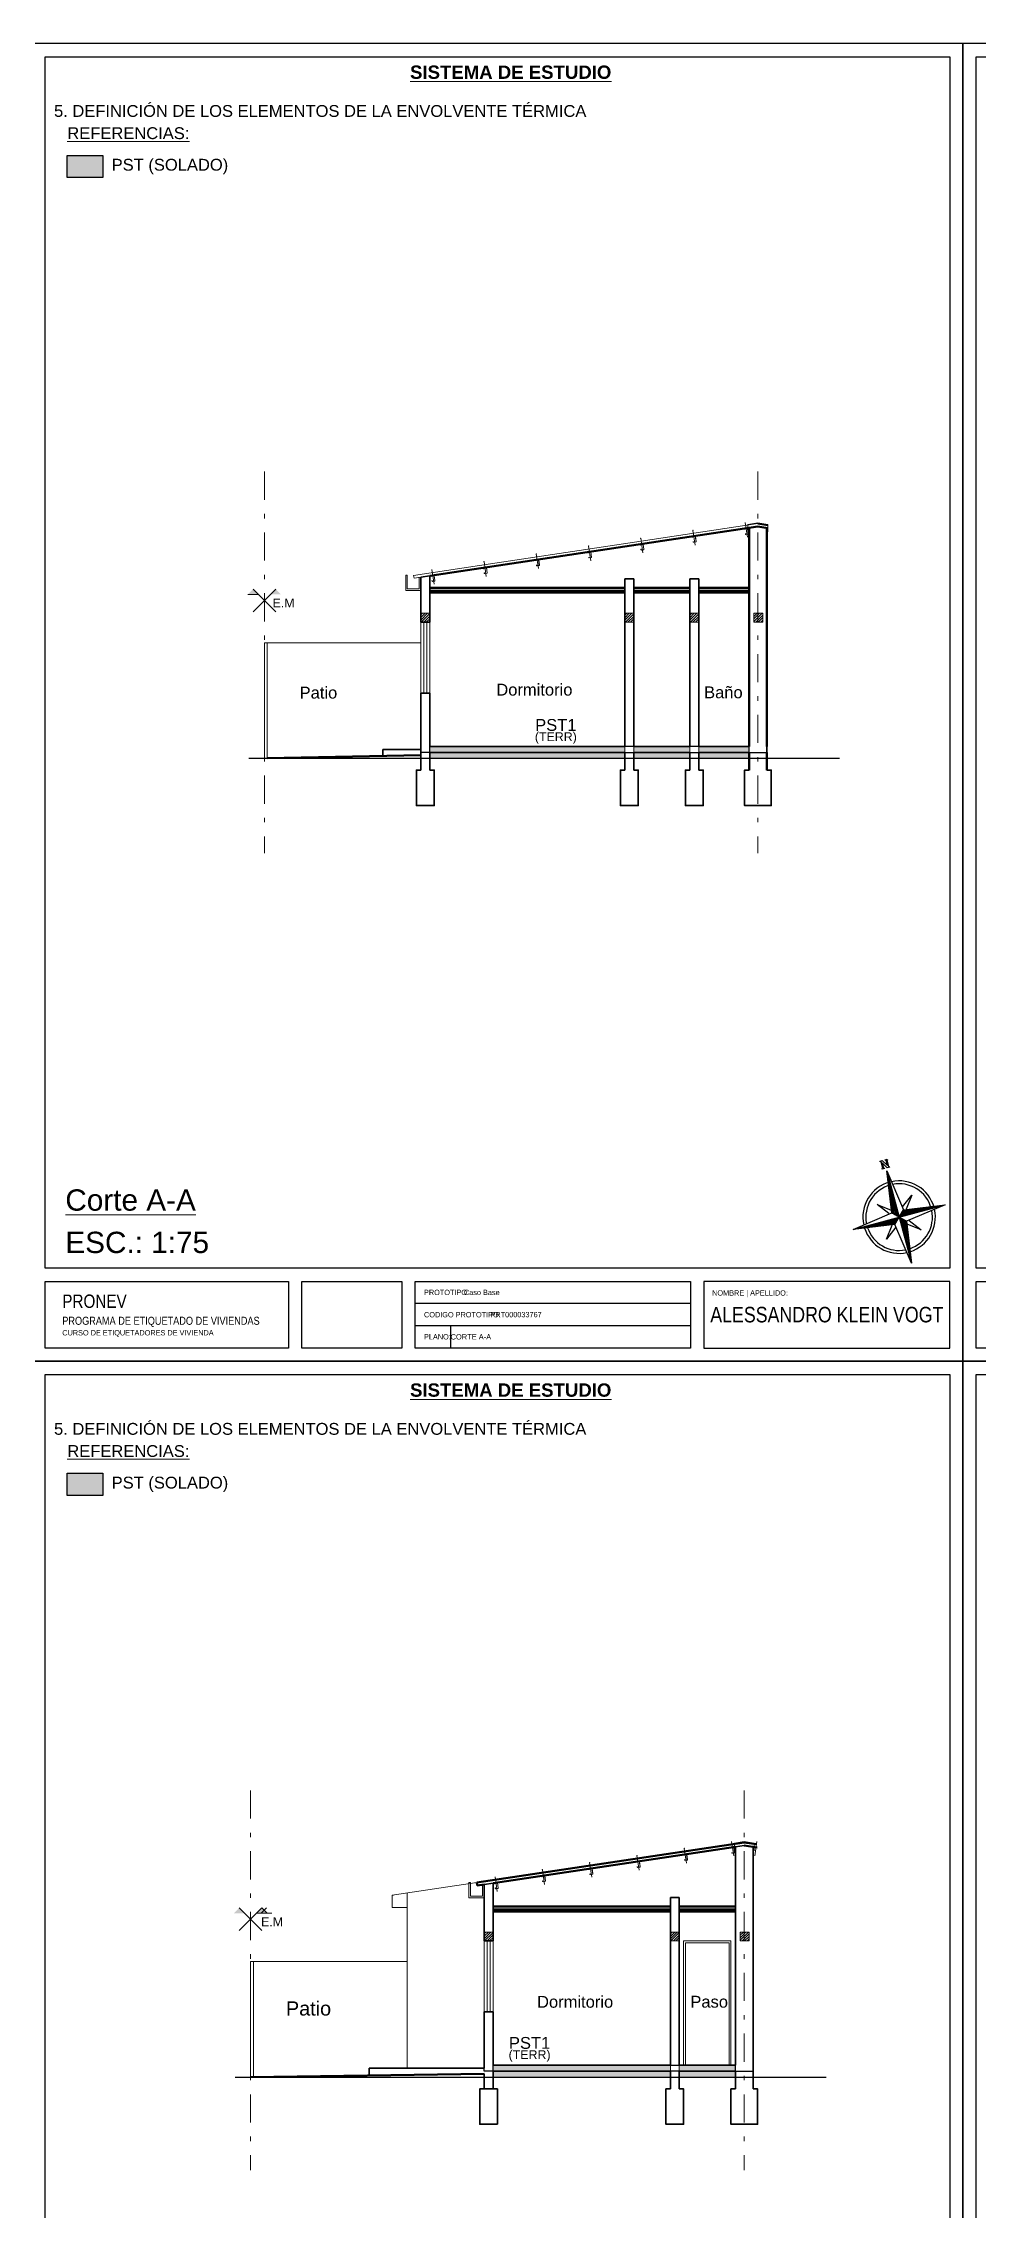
# Model space of a CAD drawing. Header units: millimetres. Extents: x 2761 to 3221, y 1635 to 1962.
# Drawn here: x 3094.04 to 3115.12, y 1783.65 to 1832.47 of the extents above; entities that cross this region are included whole.
import ezdxf
from ezdxf.enums import TextEntityAlignment as Align

# ---------------------------------------------------------------- set-up
doc = ezdxf.new("R2010")
doc.units = ezdxf.units.MM
doc.linetypes.add('DASHDOT', pattern=[25.4, 12.7, -6.35, 0, -6.35])
for name, color, linetype, lineweight in [('Aberturas', 239, 'Continuous', 18), ('Cotas', 8, 'Continuous', 15), ('Detalles', 3, 'Continuous', 15), ('Ejes', 3, 'DASHDOT', 13), ('Muros', 6, 'Continuous', 50), ('Solados de la envolvente térmica', 2, 'Continuous', 15), ('Textos', 3, 'Continuous', 9), ('Vistas', 1, 'Continuous', 20)]:
    doc.layers.add(name, color=color, linetype=linetype, lineweight=lineweight)
doc.layers.add('No View', color=70, linetype='Continuous', plot=False)
doc.styles.get("Standard").update_dxf_attribs({"font": 'arial.ttf'})
doc.linetypes.add('ZIGZAG', pattern='A,0.00254,-5.08,[131,ltypeshp.shx,S=5.08,R=0,X=-5.08,Y=0],-10.16,[131,ltypeshp.shx,S=5.08,R=180,X=5.08,Y=0],-5.08', length=20.32254)
picture_1 = doc.add_image_def('image1.png', size_in_pixel=(356, 237))

# ---------------------------------------------------------------- blocks, each defined once
blk = doc.blocks.new('Rotulo-PRONEV')
at = {"ltscale": 4}
for p, q in [((14.857, 1.299), (8.644, 1.299)), ((14.857, 0.801), (8.644, 0.801))]:
    blk.add_line(p, q, dxfattribs=at)
for points in [[(20.701, 2.099), (0.299, 2.099), (0.299, 29.398), (20.701, 29.398)], [(0.299, 1.797), (5.789, 1.797), (5.789, 0.294), (0.299, 0.294)], [(14.857, 0.296), (8.644, 0.296), (8.644, 1.8), (14.857, 1.8)], [(20.701, 1.8), (15.156, 1.8), (15.156, 0.296), (20.701, 0.296)]]:
    blk.add_lwpolyline(points, close=True, dxfattribs=at)
at = {"layer": 'No View'}
blk.add_line((9.444, 0.801), (9.444, 0.296), dxfattribs=at)
for points in [[(0, 0), (21, 0), (21, 29.7), (0, 29.7)], [(6.088, 1.793), (8.345, 1.793), (8.345, 0.298), (6.088, 0.298)]]:
    blk.add_lwpolyline(points, close=True, dxfattribs=at)
at = {"lineweight": 0, "insert": (0.685, 1.503), "char_height": 0.1803, "width": 5.63699, "attachment_point": 1, "line_spacing_factor": 0.999934}
blk.add_mtext('{\\fArial Narrow|b0|i0|c0|p34;\\H1.66667x;PRONEV\\P\\H0.6x;PROGRAMA DE ETIQUETADO DE VIVIENDAS \\P\\H0.66667x;CURSO DE ETIQUETADORES DE VIVIENDA}', dxfattribs=at)
at = {"lineweight": 0, "line_spacing_factor": 0.999934}
for s, insert, char_height, attachment_point in [('{\\fArial Narrow|b0|i0|c0|p34;PROTOTIPO:}', (8.844, 1.55), 0.1202, 4), ('{\\fArial Narrow|b0|i0|c0|p34;Caso Base}', (9.744, 1.55), 0.1202, 4), ('{\\fArial Narrow|b0|i0|c0|p34;NOMBRE | APELLIDO:}', (15.342, 1.599), 0.1202, 1), ('{\\fArial Narrow|b0|i0|c0|p34;CODIGO PROTOTIPO}:', (8.844, 1.048), 0.1202, 4), ('{\\fArial Narrow|b0|i0|c0|p34;PRT000033767}', (10.344, 1.05), 0.1202, 4), ('{\\fArial Narrow|b0|i0|c0|p34;ALESSANDRO KLEIN VOGT}', (17.929, 1.048), 0.35, 5), ('{\\fArial Narrow|b0|i0|c0|p34;PLANO}:', (8.844, 0.55), 0.1202, 4)]:
    blk.add_mtext(s, dxfattribs=dict(at, insert=insert, char_height=char_height, attachment_point=attachment_point))
image = blk.add_image(picture_1, insert=(6.088, 0.298), size_in_units=(2.257, 1.502))
image.dxf.flags = 7
blk = doc.blocks.new('*X5')
at = {"color": 0, "linetype": 'ByBlock'}
for p, q in [((-217.53, 160.5), (-217.53, 160.5)), ((-217.52, 160.498), (-217.52, 160.5)), ((-217.51, 160.497), (-217.51, 160.5)), ((-217.5, 160.496), (-217.5, 160.5)), ((-217.49, 160.494), (-217.49, 160.5)), ((-217.48, 160.493), (-217.48, 160.5)), ((-217.47, 160.491), (-217.47, 160.5)), ((-217.46, 160.49), (-217.46, 160.5)), ((-217.45, 160.488), (-217.45, 160.5)), ((-217.44, 160.487), (-217.44, 160.5)), ((-217.43, 160.486), (-217.43, 160.5)), ((-217.42, 160.484), (-217.42, 160.5)), ((-217.41, 160.483), (-217.41, 160.5)), ((-217.4, 160.481), (-217.4, 160.5)), ((-217.39, 160.48), (-217.39, 160.5)), ((-217.38, 160.478), (-217.38, 160.5)), ((-217.37, 160.477), (-217.37, 160.5)), ((-217.36, 160.476), (-217.36, 160.5)), ((-217.35, 160.474), (-217.35, 160.5)), ((-217.34, 160.473), (-217.34, 160.5)), ((-217.33, 160.471), (-217.33, 160.5)), ((-217.32, 160.47), (-217.32, 160.5)), ((-217.31, 160.468), (-217.31, 160.5)), ((-217.3, 160.467), (-217.3, 160.5)), ((-217.29, 160.466), (-217.29, 160.5)), ((-217.28, 160.464), (-217.28, 160.5)), ((-217.27, 160.463), (-217.27, 160.5)), ((-217.26, 160.461), (-217.26, 160.5)), ((-217.25, 160.46), (-217.25, 160.5)), ((-217.24, 160.458), (-217.24, 160.5)), ((-217.23, 160.457), (-217.23, 160.5)), ((-217.22, 160.456), (-217.22, 160.5)), ((-217.21, 160.454), (-217.21, 160.5)), ((-217.2, 160.453), (-217.2, 160.5)), ((-217.19, 160.451), (-217.19, 160.5)), ((-217.18, 160.45), (-217.18, 160.5)), ((-217.17, 160.448), (-217.17, 160.5)), ((-217.16, 160.447), (-217.16, 160.5)), ((-217.15, 160.446), (-217.15, 160.5)), ((-217.14, 160.444), (-217.14, 160.5)), ((-217.13, 160.443), (-217.13, 160.5)), ((-217.12, 160.441), (-217.12, 160.5)), ((-217.11, 160.44), (-217.11, 160.5)), ((-217.1, 160.438), (-217.1, 160.5)), ((-217.09, 160.441), (-217.09, 160.5)), ((-217.08, 160.451), (-217.08, 160.5)), ((-217.07, 160.461), (-217.07, 160.5)), ((-217.06, 160.471), (-217.06, 160.5)), ((-217.05, 160.481), (-217.05, 160.5)), ((-217.04, 160.491), (-217.04, 160.5))]:
    blk.add_line(p, q, dxfattribs=at)
blk = doc.blocks.new('Sbpln014')
at = {"color": 0, "linetype": 'ByBlock'}
for p, q in [((-0.156, 0.156), (0, 1.25)), ((0, 1.25), (0.156, 0.156)), ((0, 1.25), (0, 0)), ((-1.25, 0), (-0.156, 0.156)), ((-0.156, -0.156), (-1.25, 0)), ((0, 0), (-1.25, 0)), ((-0.234, 0.156), (-0.469, 0.469)), ((-0.469, 0.469), (-0.156, 0.234)), ((-0.156, 0.156), (0, 0)), ((-0.156, -0.156), (0, 0)), ((0, 0), (0.156, 0.156)), ((0, 0), (0.156, -0.156)), ((0, 0), (0, -1.25)), ((1.25, 0), (0, 0)), ((0.156, 0.234), (0.469, 0.469)), ((0.156, 0.156), (1.25, 0)), ((0.469, 0.469), (0.234, 0.156)), ((-0.469, -0.469), (-0.234, -0.156)), ((-0.156, -0.234), (-0.469, -0.469)), ((0, -1.25), (-0.156, -0.156)), ((0.156, -0.156), (0, -1.25)), ((1.25, 0), (0.156, -0.156)), ((0.469, -0.469), (0.156, -0.234)), ((0.234, -0.156), (0.469, -0.469))]:
    blk.add_line(p, q, dxfattribs=at)
blk.add_lwpolyline([(1.348, 0.064), (1.348, 0.044), (1.328, 0.044), (1.328, 0.103), (1.348, 0.103), (1.348, 0.083), (1.523, 0.083), (1.523, 0.103), (1.543, 0.103), (1.543, 0.044), (1.387, -0.053), (1.523, -0.053), (1.523, -0.034), (1.543, -0.034), (1.543, -0.092), (1.523, -0.092), (1.523, -0.073), (1.348, -0.073), (1.348, -0.092), (1.328, -0.092), (1.328, -0.034), (1.484, 0.064), (1.348, 0.064)], dxfattribs=at)
for radius, start, end in [(0.95, 92.5891, 177.4109), (0.873, 93.5464, 176.4536), (0.95, 0, 87.4109), (0.873, 0, 86.4536), (0.95, 182.5891, 267.4109), (0.873, 183.5464, 266.4536), (0.95, 270, 357.4109), (0.873, 270, 356.4536)]:
    blk.add_arc((0, 0), radius, start, end, dxfattribs=at)
for p, xscale, yscale, zscale, rotation in [((-401.25, -542.578), 2.499999999999996, 2.499999999999996, 2.499999999999996, 270), ((-542.578, 401.25), 2.5, 2.5, 2.5, 180), ((401.25, 542.578), 2.5, 2.5, 2.5, 90)]:
    blk.add_blockref('*X5', p, dxfattribs=dict(at, xscale=xscale, yscale=yscale, zscale=zscale, rotation=rotation))
at = {"color": 0, "linetype": 'ByBlock', "xscale": 2.5, "yscale": 2.5, "zscale": 2.5}
blk.add_blockref('*X5', (542.578, -401.25), dxfattribs=at)
blk = doc.blocks.new('PCF C N10')
at = {"color": 0}
for p, q in [((-0.025, 0.008), (-0.025, 0.092)), ((-0.023, 0.008), (-0.023, 0.092)), ((0.017, 0.1), (-0.017, 0.1)), ((0.017, 0.098), (-0.017, 0.098)), ((0.017, 0.002), (-0.017, 0.002)), ((0.017, 0), (-0.017, 0)), ((0.023, 0.085), (0.023, 0.092)), ((0.023, 0.085), (0.025, 0.085)), ((0.023, 0.008), (0.023, 0.015)), ((0.023, 0.015), (0.025, 0.015)), ((0.025, 0.085), (0.025, 0.092)), ((0.025, 0.008), (0.025, 0.015))]:
    blk.add_line(p, q, dxfattribs=at)
for centre, radius, start, end in [((-0.017, 0.092), 0.008, 90, 180), ((-0.017, 0.008), 0.008, 180, 270), ((-0.017, 0.092), 0.006, 90, 180), ((-0.017, 0.008), 0.006, 180, 270), ((0.017, 0.092), 0.008, 360, 90), ((0.017, 0.092), 0.006, 360, 90), ((0.017, 0.008), 0.008, 270, 360), ((0.017, 0.008), 0.006, 270, 360)]:
    blk.add_arc(centre, radius, start, end, dxfattribs=at)

msp = doc.modelspace()

# ---------------------------------------------------------------- hatches: boundary and pattern name
at = {"layer": 'Detalles', "lineweight": 20, "true_color": 0xc7c8ca}
h = msp.add_hatch(dxfattribs=at)
h.set_pattern_fill('_USER', color=9, scale=0.039999, angle=45, pattern_type=0)
h.set_pattern_definition([(45, (2871.59086, 580.14326), (-0.0282835641, 0.0282835641), [])])
h.paths.add_polyline_path([(3102.557, 1819.627), (3102.557, 1819.427), (3102.757, 1819.427), (3102.757, 1819.627)])
h = msp.add_hatch(dxfattribs=at)
h.set_pattern_fill('_USER', color=9, scale=0.039999, angle=45, pattern_type=0)
h.set_pattern_definition([(45, (2867.257635, 580.14326), (-0.0282835641, 0.0282835641), [])])
h.paths.add_polyline_path([(3107.157, 1819.627), (3107.157, 1819.427), (3107.357, 1819.427), (3107.357, 1819.627)])
h = msp.add_hatch(dxfattribs=at)
h.set_pattern_fill('_USER', color=9, scale=0.039999, angle=45, pattern_type=0)
h.set_pattern_definition([(45, (2868.724265, 580.14326), (-0.0282835641, 0.0282835641), [])])
h.paths.add_polyline_path([(3108.624, 1819.627), (3108.624, 1819.427), (3108.824, 1819.427), (3108.824, 1819.627)])
h = msp.add_hatch(dxfattribs=at)
h.set_pattern_fill('_USER', color=9, scale=0.039999, angle=45, pattern_type=0)
h.set_pattern_definition([(45, (2929.965404, 610.326742), (-0.0282835641, 0.0282835641), [])])
h.paths.add_polyline_path([(3110.068, 1819.627), (3110.068, 1819.427), (3110.268, 1819.427), (3110.268, 1819.627)])
h = msp.add_hatch(dxfattribs=at)
h.set_pattern_fill('_USER', color=9, scale=0.039999, angle=45, pattern_type=0)
h.set_pattern_definition([(45, (2873.0168, 550.42326), (-0.0282835641, 0.0282835641), [])])
h.paths.add_polyline_path([(3103.983, 1789.907), (3103.983, 1789.707), (3104.183, 1789.707), (3104.183, 1789.907)])
h = msp.add_hatch(dxfattribs=at)
h.set_pattern_fill('_USER', color=9, scale=0.039999, angle=45, pattern_type=0)
h.set_pattern_definition([(45, (2868.283583, 550.42326), (-0.0282835641, 0.0282835641), [])])
h.paths.add_polyline_path([(3108.183, 1789.907), (3108.183, 1789.707), (3108.383, 1789.707), (3108.383, 1789.907)])
h = msp.add_hatch(dxfattribs=at)
h.set_pattern_fill('_USER', color=9, scale=0.039999, angle=45, pattern_type=0)
h.set_pattern_definition([(45, (2929.658053, 580.606743), (-0.0282835641, 0.0282835641), [])])
h.paths.add_polyline_path([(3109.76, 1789.907), (3109.76, 1789.707), (3109.96, 1789.707), (3109.96, 1789.907)])
at = {"layer": 'Solados de la envolvente térmica', "lineweight": 20, "transparency": 33554559}
h = msp.add_hatch(color=256, dxfattribs=at)
h.dxf.hatch_style = 1
h.paths.add_polyline_path([(3095.382, 1829.945), (3094.582, 1829.945), (3094.582, 1829.445), (3095.382, 1829.445)])
h = msp.add_hatch(color=256, dxfattribs=at)
h.dxf.hatch_style = 1
h.paths.add_polyline_path([(3107.157, 1816.493), (3107.157, 1816.627), (3102.757, 1816.627), (3102.757, 1816.493)])
h.paths.add_polyline_path([(3108.624, 1816.493), (3108.624, 1816.627), (3107.357, 1816.627), (3107.357, 1816.493)])
h.paths.add_polyline_path([(3109.957, 1816.627), (3108.824, 1816.627), (3108.824, 1816.493), (3109.957, 1816.493)])
h = msp.add_hatch(color=256, dxfattribs=at)
h.dxf.hatch_style = 1
h.paths.add_polyline_path([(3107.157, 1816.493), (3102.757, 1816.493), (3102.757, 1816.36), (3107.157, 1816.36)])
h.paths.add_polyline_path([(3108.624, 1816.493), (3107.357, 1816.493), (3107.357, 1816.36), (3108.624, 1816.36)])
h.paths.add_polyline_path([(3109.957, 1816.493), (3108.824, 1816.493), (3108.824, 1816.36), (3109.957, 1816.36)])
h = msp.add_hatch(color=256, dxfattribs=at)
h.dxf.hatch_style = 1
h.paths.add_polyline_path([(3095.382, 1800.245), (3094.582, 1800.245), (3094.582, 1799.745), (3095.382, 1799.745)])
h = msp.add_hatch(color=256, dxfattribs=at)
h.dxf.hatch_style = 1
h.paths.add_polyline_path([(3109.65, 1786.907), (3108.383, 1786.907), (3108.383, 1786.773), (3109.65, 1786.773)])
h.paths.add_polyline_path([(3109.65, 1786.773), (3108.383, 1786.773), (3108.383, 1786.64), (3109.65, 1786.64)])
h.paths.add_polyline_path([(3108.183, 1786.907), (3104.183, 1786.907), (3104.183, 1786.773), (3108.183, 1786.773)])
h.paths.add_polyline_path([(3108.183, 1786.773), (3104.183, 1786.773), (3104.183, 1786.64), (3108.183, 1786.64)])
at = {"layer": 'Textos', "true_color": 0xc7c8ca}
h = msp.add_hatch(color=9, dxfattribs=at)
h.paths.add_polyline_path([(3098.77, 1820.174), (3098.65, 1820.051), (3098.892, 1820.051)])
h.paths.add_polyline_path([(3099.282, 1820.174), (3099.159, 1820.051), (3099.401, 1820.051)])
h = msp.add_hatch(color=9, dxfattribs=at)
h.paths.add_polyline_path([(3098.461, 1790.454), (3098.341, 1790.331), (3098.583, 1790.331)])
h.paths.add_polyline_path([(3098.972, 1790.454), (3098.85, 1790.331), (3099.091, 1790.331)])

# ---------------------------------------------------------------- linework, layer by layer
at = {"layer": 'Aberturas', "color": 9, "true_color": 0xc7c8ca}
for p, q in [((3102.557, 1819.427), (3102.557, 1817.827)), ((3102.624, 1819.427), (3102.624, 1817.827)), ((3102.69, 1819.427), (3102.69, 1817.827)), ((3102.757, 1819.427), (3102.757, 1817.827)), ((3103.983, 1789.707), (3103.983, 1788.107)), ((3104.05, 1789.707), (3104.05, 1788.107)), ((3104.116, 1789.707), (3104.116, 1788.107)), ((3104.183, 1789.707), (3104.183, 1788.107))]:
    msp.add_line(p, q, dxfattribs=at)
for points in [[(3109.548, 1786.907), (3108.481, 1786.907), (3108.481, 1789.707), (3109.548, 1789.707)], [(3109.508, 1786.907), (3108.521, 1786.907), (3108.521, 1789.667), (3109.508, 1789.667)]]:
    msp.add_lwpolyline(points, close=True, dxfattribs=at)
at = {"layer": 'Cotas', "color": 9, "lineweight": 50, "true_color": 0xc7c8ca}
for p, q in [((3109.957, 1821.549), (3109.957, 1816.627)), ((3110.357, 1821.549), (3110.357, 1816.627)), ((3109.957, 1816.493), (3109.957, 1816.093)), ((3110.357, 1816.493), (3110.357, 1816.093))]:
    msp.add_line(p, q, dxfattribs=at)
at = {"layer": 'Detalles', "color": 9, "lineweight": 20, "true_color": 0xc7c8ca}
for p, q in [((3109.921, 1821.342), (3109.871, 1821.671)), ((3106.387, 1820.812), (3106.337, 1821.141)), ((3107.565, 1820.988), (3107.515, 1821.318)), ((3108.743, 1821.165), (3108.693, 1821.495)), ((3102.853, 1820.281), (3102.803, 1820.611)), ((3104.031, 1820.458), (3103.981, 1820.788)), ((3105.209, 1820.635), (3105.159, 1820.964)), ((3108.546, 1791.462), (3108.497, 1791.791)), ((3109.613, 1791.622), (3109.564, 1791.951)), ((3110.086, 1791.622), (3110.135, 1791.951)), ((3105.346, 1790.981), (3105.296, 1791.311)), ((3106.412, 1791.141), (3106.363, 1791.471)), ((3107.479, 1791.302), (3107.43, 1791.631)), ((3104.279, 1790.821), (3104.229, 1791.151))]:
    msp.add_line(p, q, dxfattribs=at)
at = {"layer": 'Detalles', "color": 9, "lineweight": 50, "true_color": 0xc7c8ca}
for p, q in [((3102.557, 1816.433), (3099.093, 1816.36)), ((3103.983, 1786.713), (3098.716, 1786.64))]:
    msp.add_line(p, q, dxfattribs=at)
at = {"layer": 'Detalles', "color": 9, "lineweight": 20, "true_color": 0xc7c8ca}
for points in [[(3110.157, 1821.647), (3110.157, 1821.666), (3109.933, 1821.627), (3109.933, 1821.459), (3109.957, 1821.473)], [(3110.157, 1821.647), (3110.157, 1821.666), (3110.38, 1821.629), (3110.38, 1821.459), (3110.357, 1821.473)], [(3102.521, 1820.434), (3102.521, 1820.179), (3102.247, 1820.179), (3102.247, 1820.484), (3102.214, 1820.484), (3102.214, 1820.14), (3102.557, 1820.14)], [(3109.85, 1791.927), (3109.85, 1791.946), (3109.626, 1791.907), (3109.626, 1791.739), (3109.65, 1791.753)], [(3109.85, 1791.927), (3109.85, 1791.946), (3110.073, 1791.909), (3110.073, 1791.739), (3110.05, 1791.753)], [(3103.947, 1790.974), (3103.947, 1790.719), (3103.673, 1790.719), (3103.673, 1791.024), (3103.64, 1791.024), (3103.64, 1790.68), (3103.983, 1790.68)]]:
    msp.add_lwpolyline(points, dxfattribs=at)
for points in [[(3102.757, 1819.427), (3102.557, 1819.427), (3102.557, 1819.627), (3102.757, 1819.627)], [(3107.357, 1819.427), (3107.157, 1819.427), (3107.157, 1819.627), (3107.357, 1819.627)], [(3108.824, 1819.427), (3108.624, 1819.427), (3108.624, 1819.627), (3108.824, 1819.627)], [(3110.268, 1819.427), (3110.068, 1819.427), (3110.068, 1819.627), (3110.268, 1819.627)], [(3104.183, 1789.707), (3103.983, 1789.707), (3103.983, 1789.907), (3104.183, 1789.907)], [(3108.383, 1789.707), (3108.183, 1789.707), (3108.183, 1789.907), (3108.383, 1789.907)], [(3109.96, 1789.707), (3109.76, 1789.707), (3109.76, 1789.907), (3109.96, 1789.907)]]:
    msp.add_lwpolyline(points, close=True, dxfattribs=at)
for p in [(3106.337, 1821.141), (3107.515, 1821.318), (3108.693, 1821.495), (3103.981, 1820.788), (3105.159, 1820.964), (3108.497, 1791.791), (3105.296, 1791.311), (3106.363, 1791.471), (3107.43, 1791.631)]:
    msp.add_point(p, dxfattribs=at)
at = {"layer": 'Ejes', "color": 9, "ltscale": 0.05, "true_color": 0xc7c8ca}
for p, q in [((3099.026, 1822.819), (3099.026, 1814.221)), ((3110.157, 1822.819), (3110.157, 1814.221)), ((3098.716, 1793.099), (3098.716, 1784.541)), ((3109.85, 1793.099), (3109.85, 1784.541))]:
    msp.add_line(p, q, dxfattribs=at)
at = {"layer": 'Muros', "color": 9, "true_color": 0xc7c8ca}
for p, q in [((3110.157, 1821.579), (3102.757, 1820.469)), ((3110.157, 1821.647), (3110.38, 1821.613)), ((3110.157, 1821.579), (3110.38, 1821.546)), ((3102.757, 1820.133), (3107.157, 1820.133)), ((3102.757, 1820.093), (3107.157, 1820.093)), ((3107.357, 1820.133), (3108.624, 1820.133)), ((3107.357, 1820.093), (3108.624, 1820.093)), ((3108.824, 1820.133), (3109.957, 1820.133)), ((3108.824, 1820.093), (3109.957, 1820.093)), ((3109.85, 1791.927), (3103.818, 1791.022)), ((3109.65, 1791.829), (3104.183, 1791.009)), ((3109.85, 1791.927), (3110.125, 1791.885)), ((3109.85, 1791.859), (3110.138, 1791.816)), ((3103.818, 1791.022), (3103.828, 1790.956)), ((3103.983, 1790.979), (3103.828, 1790.956)), ((3104.183, 1790.413), (3108.183, 1790.413)), ((3104.183, 1790.373), (3108.183, 1790.373)), ((3108.383, 1790.413), (3109.65, 1790.413)), ((3108.383, 1790.373), (3109.65, 1790.373))]:
    msp.add_line(p, q, dxfattribs=at)
at = {"layer": 'Muros', "color": 9, "lineweight": 35, "true_color": 0xc7c8ca}
for p, q in [((3110.157, 1821.579), (3109.957, 1821.549)), ((3109.957, 1821.549), (3109.957, 1816.627)), ((3110.157, 1821.579), (3110.357, 1821.549)), ((3110.357, 1821.549), (3110.357, 1816.093)), ((3107.157, 1820.403), (3107.157, 1816.627)), ((3107.357, 1820.403), (3107.157, 1820.403)), ((3107.357, 1820.403), (3107.357, 1816.627)), ((3108.624, 1820.403), (3108.624, 1816.627)), ((3108.624, 1820.403), (3108.824, 1820.403)), ((3108.824, 1820.403), (3108.824, 1816.627)), ((3102.757, 1819.427), (3102.557, 1819.427)), ((3102.757, 1817.827), (3102.557, 1817.827)), ((3102.557, 1816.56), (3101.699, 1816.56)), ((3101.699, 1816.56), (3101.699, 1816.413)), ((3107.157, 1816.627), (3102.757, 1816.627)), ((3107.157, 1816.493), (3102.757, 1816.493)), ((3107.157, 1816.493), (3107.157, 1816.093)), ((3107.357, 1816.627), (3108.624, 1816.627)), ((3107.357, 1816.493), (3107.357, 1816.093)), ((3107.357, 1816.493), (3108.624, 1816.493)), ((3108.624, 1816.493), (3108.624, 1816.093)), ((3109.957, 1816.627), (3108.824, 1816.627)), ((3108.824, 1816.493), (3108.824, 1816.093)), ((3109.957, 1816.493), (3108.824, 1816.493)), ((3109.957, 1816.493), (3109.957, 1816.093)), ((3109.85, 1791.859), (3109.65, 1791.829)), ((3109.65, 1791.829), (3109.65, 1786.907)), ((3109.85, 1791.859), (3110.05, 1791.829)), ((3110.05, 1791.829), (3110.05, 1786.373)), ((3108.183, 1790.683), (3108.183, 1786.907)), ((3108.183, 1790.683), (3108.383, 1790.683)), ((3108.383, 1790.683), (3108.383, 1786.907)), ((3104.183, 1789.707), (3103.983, 1789.707)), ((3104.183, 1788.107), (3103.983, 1788.107)), ((3108.183, 1786.907), (3104.183, 1786.907)), ((3109.65, 1786.907), (3108.383, 1786.907)), ((3103.983, 1786.84), (3101.392, 1786.84)), ((3101.392, 1786.84), (3101.392, 1786.681)), ((3108.183, 1786.773), (3104.183, 1786.773)), ((3108.183, 1786.773), (3108.183, 1786.373)), ((3108.383, 1786.773), (3108.383, 1786.373)), ((3109.65, 1786.773), (3108.383, 1786.773)), ((3109.65, 1786.773), (3109.65, 1786.373))]:
    msp.add_line(p, q, dxfattribs=at)
at = {"layer": 'Muros', "color": 9, "linetype": 'ZIGZAG', "ltscale": 0.003, "true_color": 0xc7c8ca}
for p, q in [((3102.757, 1820.2), (3107.157, 1820.2)), ((3107.357, 1820.2), (3108.624, 1820.2)), ((3108.824, 1820.2), (3109.957, 1820.2)), ((3104.183, 1790.48), (3108.183, 1790.48)), ((3108.383, 1790.48), (3109.65, 1790.48))]:
    msp.add_line(p, q, dxfattribs=at)
at = {"layer": 'Muros', "color": 9, "lineweight": 35, "true_color": 0xc7c8ca}
for points in [[(3102.557, 1819.427), (3102.557, 1820.439), (3102.757, 1820.469), (3102.757, 1819.427)], [(3102.557, 1816.093), (3102.557, 1817.827)], [(3102.757, 1817.827), (3102.757, 1816.627)], [(3102.757, 1816.493), (3102.757, 1816.093)], [(3102.757, 1816.093), (3102.857, 1816.093), (3102.857, 1815.294), (3102.457, 1815.294), (3102.457, 1816.093), (3102.557, 1816.093)], [(3107.357, 1816.093), (3107.457, 1816.093), (3107.457, 1815.294), (3107.057, 1815.294), (3107.057, 1816.093), (3107.157, 1816.093)], [(3108.824, 1816.093), (3108.924, 1816.093), (3108.924, 1815.294), (3108.524, 1815.294), (3108.524, 1816.093), (3108.624, 1816.093)], [(3110.357, 1816.093), (3110.457, 1816.093), (3110.457, 1815.294), (3109.857, 1815.294), (3109.857, 1816.093), (3109.957, 1816.093)], [(3109.957, 1816.093), (3109.857, 1816.093), (3109.857, 1815.294), (3110.457, 1815.294), (3110.457, 1816.093), (3110.357, 1816.093)], [(3103.983, 1789.707), (3103.983, 1790.979), (3104.183, 1791.009), (3104.183, 1789.707)], [(3103.983, 1786.84), (3103.983, 1788.107)], [(3104.183, 1788.107), (3104.183, 1786.907)], [(3103.983, 1786.373), (3103.983, 1786.713)], [(3104.183, 1786.773), (3104.183, 1786.373)], [(3108.383, 1786.373), (3108.483, 1786.373), (3108.483, 1785.574), (3108.083, 1785.574), (3108.083, 1786.373), (3108.183, 1786.373)], [(3109.65, 1786.373), (3109.55, 1786.373), (3109.55, 1785.574), (3110.15, 1785.574), (3110.15, 1786.373), (3110.05, 1786.373)]]:
    msp.add_lwpolyline(points, dxfattribs=at)
msp.add_lwpolyline([(3104.283, 1785.574), (3103.883, 1785.574), (3103.883, 1786.373), (3104.283, 1786.373)], close=True, dxfattribs=at)
at = {"layer": 'No View'}
for p, q in [((3102.757, 1820.133), (3102.757, 1820.469)), ((3102.757, 1816.493), (3102.557, 1816.493)), ((3102.757, 1816.493), (3102.757, 1816.627)), ((3107.357, 1816.627), (3107.157, 1816.627)), ((3107.157, 1816.493), (3107.357, 1816.493)), ((3108.824, 1816.627), (3108.624, 1816.627)), ((3108.624, 1816.493), (3108.824, 1816.493)), ((3109.957, 1816.493), (3109.957, 1816.627)), ((3109.957, 1816.493), (3110.357, 1816.493)), ((3104.183, 1786.773), (3104.183, 1786.907)), ((3108.183, 1786.907), (3108.383, 1786.907)), ((3109.65, 1786.773), (3109.65, 1786.907)), ((3103.983, 1786.773), (3103.983, 1786.84)), ((3104.183, 1786.773), (3103.983, 1786.773)), ((3108.383, 1786.773), (3108.183, 1786.773)), ((3109.65, 1786.773), (3110.05, 1786.773))]:
    msp.add_line(p, q, dxfattribs=at)
for points in [[(3094.582, 1829.945), (3095.382, 1829.945), (3095.382, 1829.445), (3094.582, 1829.445)], [(3094.582, 1800.245), (3095.382, 1800.245), (3095.382, 1799.745), (3094.582, 1799.745)]]:
    msp.add_lwpolyline(points, close=True, dxfattribs=at)
at = {"layer": 'Solados de la envolvente térmica', "lineweight": 20, "transparency": 33554559}
for p, q in [((3107.157, 1816.493), (3107.157, 1816.627)), ((3107.357, 1816.493), (3107.357, 1816.627)), ((3108.624, 1816.493), (3108.624, 1816.627)), ((3108.824, 1816.493), (3108.824, 1816.627)), ((3108.183, 1786.907), (3108.183, 1786.773)), ((3108.383, 1786.907), (3108.383, 1786.773))]:
    msp.add_line(p, q, dxfattribs=at)
at = {"layer": 'Textos', "color": 9, "true_color": 0xc7c8ca}
for p, q in [((3098.77, 1820.174), (3099.282, 1819.662)), ((3098.77, 1819.662), (3099.282, 1820.174)), ((3098.892, 1820.051), (3098.65, 1820.051)), ((3098.461, 1790.454), (3098.972, 1789.942)), ((3098.461, 1789.942), (3098.972, 1790.454)), ((3099.091, 1790.331), (3098.85, 1790.331)), ((3099.075, 1790.454), (3098.955, 1790.331)), ((3099.198, 1790.331), (3098.955, 1790.331)), ((3098.972, 1790.454), (3099.091, 1790.331))]:
    msp.add_line(p, q, dxfattribs=at)
at = {"layer": 'Vistas', "color": 9, "lineweight": 20, "true_color": 0xc7c8ca}
for p, q in [((3102.557, 1818.96), (3099.026, 1818.96)), ((3099.026, 1818.96), (3099.026, 1816.36)), ((3099.093, 1818.96), (3099.093, 1816.36)), ((3103.818, 1791.022), (3101.91, 1790.736)), ((3102.25, 1790.787), (3102.25, 1786.84)), ((3102.25, 1789.24), (3098.716, 1789.24)), ((3098.716, 1789.24), (3098.716, 1786.64)), ((3098.783, 1789.24), (3098.783, 1786.64))]:
    msp.add_line(p, q, dxfattribs=at)
at = {"layer": 'Vistas', "color": 9, "lineweight": 30, "true_color": 0xc7c8ca}
for p, q in [((3098.674, 1816.36), (3112.001, 1816.36)), ((3098.367, 1786.64), (3111.694, 1786.64))]:
    msp.add_line(p, q, dxfattribs=at)
at = {"layer": 'Vistas', "color": 9, "lineweight": 20, "true_color": 0xc7c8ca}
for points in [[(3110.157, 1821.647), (3107.525, 1821.252), (3104.126, 1820.742), (3102.392, 1820.482), (3102.402, 1820.416), (3102.557, 1820.439)], [(3101.926, 1790.738), (3101.926, 1790.738), (3101.926, 1790.738), (3101.942, 1790.741), (3101.91, 1790.736), (3101.91, 1790.461), (3102.253, 1790.461)]]:
    msp.add_lwpolyline(points, dxfattribs=at)

# ---------------------------------------------------------------- block references
for p in [(3093.783, 1802.771), (3114.783, 1802.771), (3093.783, 1773.071), (3114.783, 1773.071)]:
    msp.add_blockref('Rotulo-PRONEV', p)
at = {"color": 9, "ltscale": 0.7, "true_color": 0xc7c8ca, "xscale": 0.8605317641614497, "yscale": 0.8605317641614497, "zscale": 0.8605317641614497, "rotation": 105.0000000000084}
msp.add_blockref('Sbpln014', (3113.343, 1806.019), dxfattribs=at)
at = {"layer": 'Detalles', "color": 9, "lineweight": 20, "true_color": 0xc7c8ca, "xscale": 1.3333, "yscale": 1.3333, "zscale": 1.3333, "rotation": 188.5307656100462}
for p in [(3109.891, 1821.539), (3107.535, 1821.186), (3108.713, 1821.363), (3104.001, 1820.656), (3105.179, 1820.833), (3106.357, 1821.009), (3102.823, 1820.479), (3109.584, 1791.819), (3106.383, 1791.339), (3107.45, 1791.499), (3108.517, 1791.659), (3104.249, 1791.019), (3105.316, 1791.179)]:
    msp.add_blockref('PCF C N10', p, dxfattribs=at)

# ---------------------------------------------------------------- texts
at = {"lineweight": 0, "insert": (3103.227, 1803.32), "char_height": 0.1202, "attachment_point": 4, "line_spacing_factor": 0.999934}
msp.add_mtext('{\\C7;CORTE A-A}', dxfattribs=at)
at = {"layer": 'Textos', "color": 7, "lineweight": 20}
for s, height, p in [('Patio', 0.2667, (3099.821, 1817.705)), ('Dormitorio', 0.2667, (3104.257, 1817.772)), ('Baño', 0.2667, (3108.944, 1817.712)), ('Patio', 0.32, (3099.513, 1788.025)), ('Dormitorio', 0.2667, (3105.176, 1788.202)), ('Paso', 0.2667, (3108.634, 1788.203))]:
    msp.add_text(s, height=height, dxfattribs=at).set_placement(p)
for s, height, p in [('PST1', 0.2667, (3105.6, 1816.977)), ('(TERR)', 0.2, (3105.6, 1816.745)), ('PST1', 0.2667, (3105.008, 1787.275)), ('(TERR)', 0.2, (3105.008, 1787.044))]:
    msp.add_text(s, height=height, dxfattribs=at).set_placement(p, align=Align.CENTER)
at = {"layer": 'Textos', "color": 7}
for s, insert, char_height, width, attachment_point in [('{\\fArial|b1|i0|c0|p34;\\LSISTEMA DE ESTUDIO}', (3104.582, 1831.819), 0.3, 13.77599, 5), ('5. DEFINICIÓN DE LOS ELEMENTOS DE LA ENVOLVENTE TÉRMICA', (3094.282, 1830.945), 0.2667, 13.77599, 4), ('{\\LREFERENCIAS:}', (3094.582, 1830.445), 0.2667, 13.77599, 4), ('PST (SOLADO)', (3095.582, 1829.695), 0.2667, 13.77599, 4), ('{\\LCorte A-A}', (3094.537, 1806.644), 0.48, 9.84104, 1), ('ESC.: 1:75', (3094.537, 1805.689), 0.48, 9.84104, 1), ('{\\fArial|b1|i0|c0|p34;\\LSISTEMA DE ESTUDIO}', (3104.582, 1802.119), 0.3, 13.77599, 5), ('5. DEFINICIÓN DE LOS ELEMENTOS DE LA ENVOLVENTE TÉRMICA', (3094.282, 1801.245), 0.2667, 13.77599, 4), ('{\\LREFERENCIAS:}', (3094.582, 1800.745), 0.2667, 13.77599, 4), ('PST (SOLADO)', (3095.582, 1799.995), 0.2667, 13.77599, 4)]:
    msp.add_mtext(s, dxfattribs=dict(at, insert=insert, char_height=char_height, width=width, attachment_point=attachment_point))
at = {"layer": 'Textos', "color": 9, "true_color": 0xc7c8ca, "char_height": 0.2, "width": 2.813, "attachment_point": 3}
for insert in [(3099.708, 1819.958), (3099.448, 1790.238)]:
    msp.add_mtext('{\\fArial|b0|i0|c0|p34;E.M}', dxfattribs=dict(at, insert=insert))

doc.saveas('drawing.dxf')
